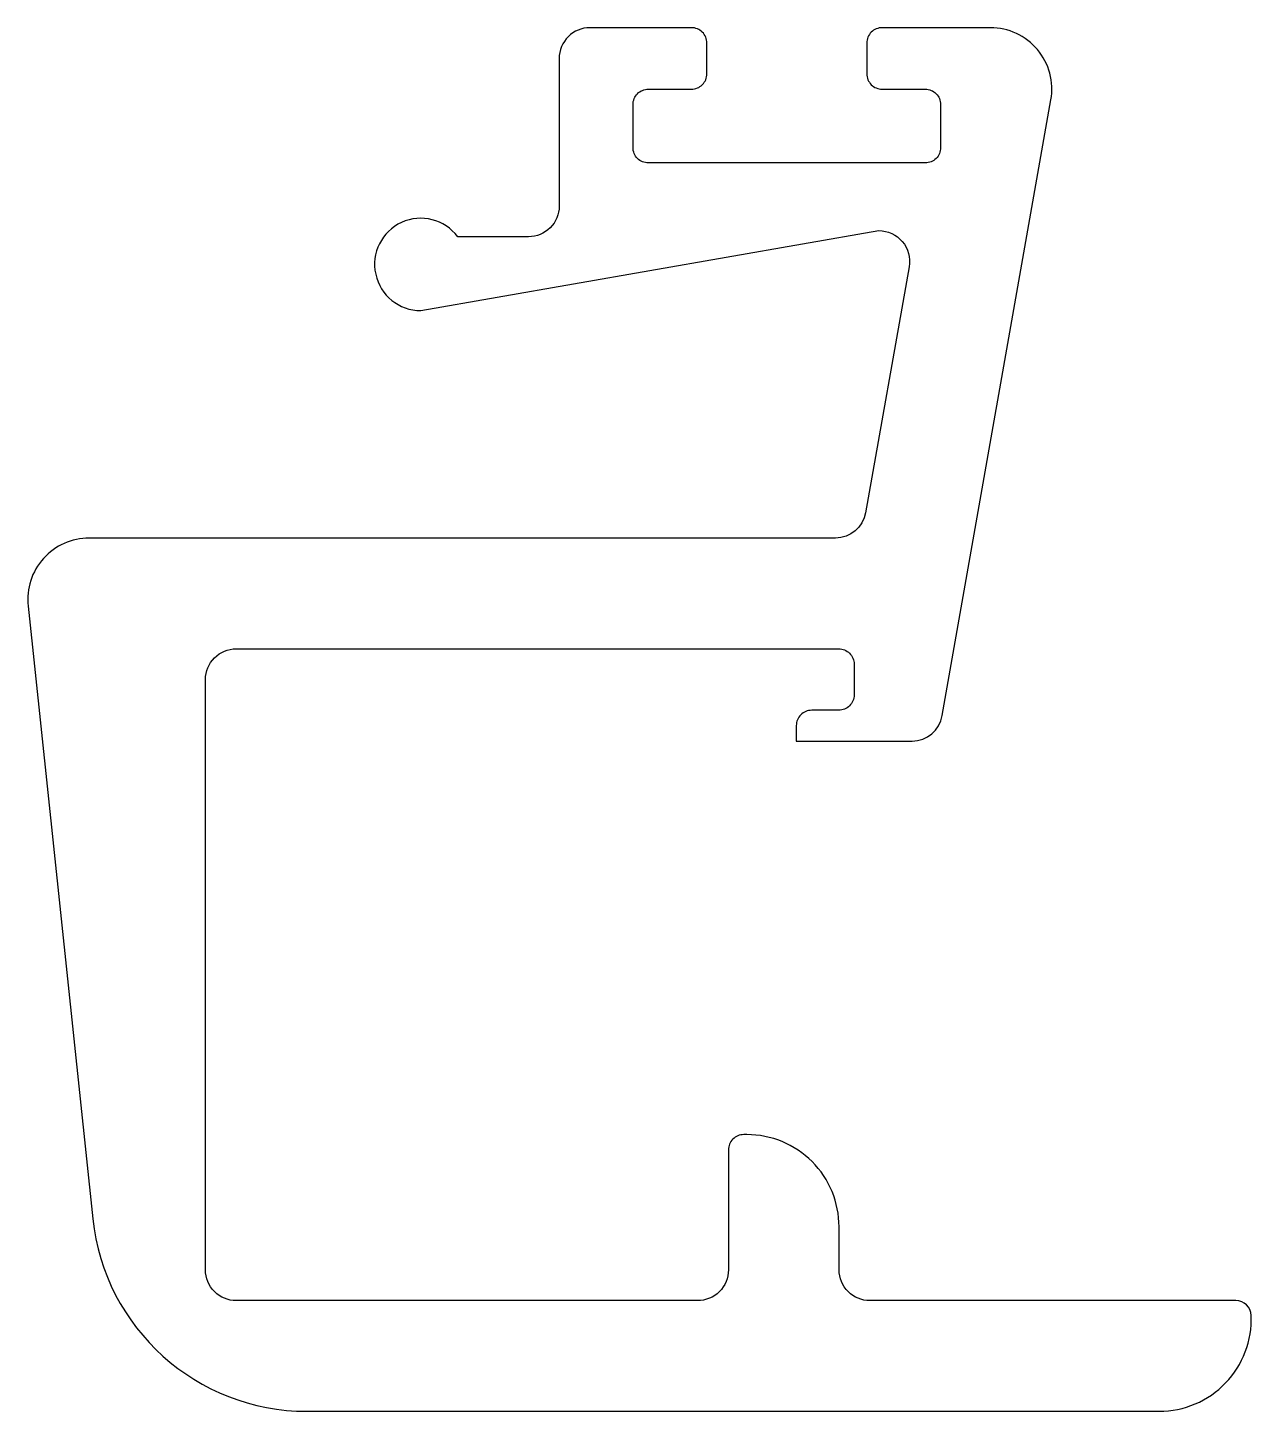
# Model space of a CAD drawing. Extents: x 175.2 to 195.1, y 222.6 to 245.1.
import ezdxf

# ---------------------------------------------------------------- set-up
doc = ezdxf.new("R2010")
doc.units = 0
doc.layers.get('0').update_dxf_attribs({"linetype": 'CONTINUOUS'})

msp = doc.modelspace()

# ---------------------------------------------------------------- linework, layer by layer
msp.add_lwpolyline([(195.056, 224.168, 0.402543), (194.806, 224.408), (188.857, 224.408, -0.414214), (188.357, 224.908), (188.357, 225.608, 0.414214), (186.857, 227.108), (186.807, 227.108, 0.414214), (186.557, 226.858), (186.557, 224.908, -0.414214), (186.057, 224.408), (178.557, 224.408, -0.414214), (178.057, 224.908), (178.057, 234.508, -0.414214), (178.557, 235.008), (188.351, 235.008, -0.414214), (188.601, 234.758), (188.601, 234.258, -0.414214), (188.351, 234.008), (187.911, 234.008, 0.414214), (187.661, 233.758), (187.661, 233.508), (189.542, 233.508, 0.36397), (190.034, 233.921), (191.8, 243.934, 0.466308), (190.815, 245.108), (189.057, 245.108, 0.414214), (188.807, 244.858), (188.807, 244.358, 0.414214), (189.057, 244.108), (189.757, 244.108, -0.414214), (190.007, 243.858), (190.007, 243.158, -0.414214), (189.757, 242.908), (185.257, 242.908, -0.414214), (185.007, 243.158), (185.007, 243.858, -0.414214), (185.257, 244.108), (185.957, 244.108, 0.414214), (186.207, 244.358), (186.207, 244.858, 0.414214), (185.957, 245.108), (184.307, 245.108, 0.414214), (183.807, 244.608), (183.807, 242.208, -0.414214), (183.307, 241.708), (182.157, 241.708, 1.618034), (181.557, 240.508), (189.001, 241.808, -0.466308), (189.494, 241.221), (188.788, 237.221, -0.36397), (188.296, 236.808), (176.168, 236.808, 0.445386), (175.174, 235.703), (176.226, 225.74, 0.383714), (179.707, 222.608), (193.557, 222.608, 0.425982)], format="xyb", close=True)

doc.saveas('drawing.dxf')
